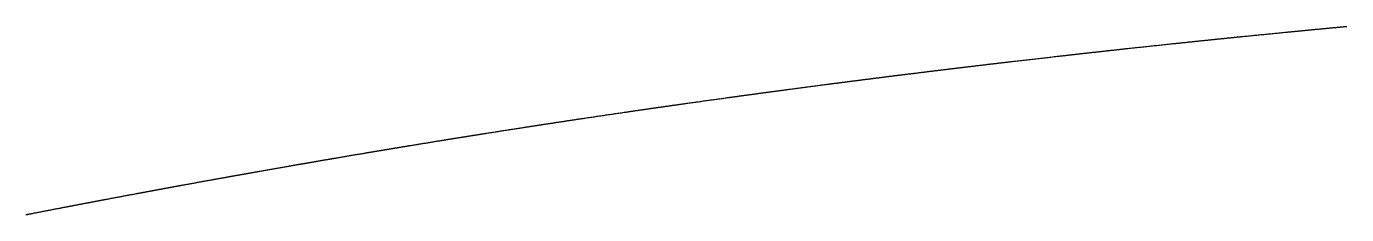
# Model space of a CAD drawing. Header units: millimetres. Extents: x 0 to 610, y 0 to 457.
# Drawn here: x 133.846 to 136.82, y 111.822 to 112.247 of the extents above; entities that cross this region are included whole.
import ezdxf

# ---------------------------------------------------------------- set-up
doc = ezdxf.new("R2010")
doc.units = ezdxf.units.MM
doc.layers.add('CUT_AIRCRAFT', color=7, linetype='Continuous')

msp = doc.modelspace()

# ---------------------------------------------------------------- linework, layer by layer
at = {"layer": 'CUT_AIRCRAFT'}
msp.add_lwpolyline([(133.84472, 111.82225), (133.84578, 111.82246), (133.84687, 111.82267), (133.84798, 111.82288), (133.84908, 111.8231), (133.85014, 111.8233), (133.85111, 111.82349), (133.85199, 111.82367), (133.85289, 111.82384), (133.85397, 111.82405), (133.85535, 111.82432), (133.85716, 111.82467), (133.85927, 111.82508), (133.86156, 111.82553), (133.86387, 111.82597), (133.86609, 111.8264), (133.86822, 111.82682), (133.87031, 111.82722), (133.87239, 111.82763), (133.8745, 111.82803), (133.87663, 111.82845), (133.87877, 111.82886), (133.88091, 111.82928), (133.88305, 111.82969), (133.88518, 111.8301), (133.88731, 111.83051), (133.88943, 111.83092), (133.89156, 111.83133), (133.89368, 111.83175), (133.89581, 111.83216), (133.89795, 111.83257), (133.90009, 111.83298), (133.90224, 111.8334), (133.90437, 111.83381), (133.90647, 111.83421), (133.90855, 111.83461), (133.91064, 111.83502), (133.91278, 111.83543), (133.91499, 111.83585), (133.9173, 111.8363), (133.91959, 111.83674), (133.92171, 111.83714), (133.92352, 111.83749), (133.92491, 111.83776), (133.92599, 111.83797), (133.9269, 111.83814), (133.92779, 111.83831), (133.92877, 111.8385), (133.92984, 111.83871), (133.93095, 111.83892), (133.93207, 111.83913), (133.93316, 111.83934), (133.93423, 111.83955), (133.93529, 111.83975), (133.93635, 111.83995), (133.93741, 111.84016), (133.93848, 111.84036), (133.93955, 111.84057), (133.94062, 111.84077), (133.94169, 111.84098), (133.94276, 111.84118), (133.94383, 111.84139), (133.9449, 111.84159), (133.94597, 111.8418), (133.94704, 111.842), (133.94811, 111.84221), (133.94918, 111.84241), (133.95025, 111.84262), (133.95131, 111.84282), (133.95238, 111.84302), (133.95345, 111.84323), (133.95452, 111.84343), (133.95559, 111.84364), (133.95666, 111.84384), (133.95773, 111.84405), (133.9588, 111.84425), (133.95987, 111.84445), (133.96094, 111.84466), (133.96201, 111.84486), (133.96308, 111.84507), (133.96415, 111.84527), (133.96522, 111.84547), (133.96629, 111.84568), (133.96736, 111.84588), (133.96842, 111.84609), (133.96949, 111.84629), (133.97056, 111.84649), (133.97163, 111.8467), (133.9727, 111.8469), (133.97377, 111.84711), (133.97484, 111.84731), (133.97591, 111.84751), (133.97698, 111.84772), (133.97805, 111.84792), (133.97912, 111.84812), (133.98019, 111.84833), (133.98126, 111.84853), (133.98233, 111.84873), (133.9834, 111.84894), (133.98447, 111.84914), (133.98554, 111.84934), (133.98661, 111.84955), (133.98768, 111.84975), (133.98875, 111.84995), (133.98982, 111.85016), (133.99088, 111.85036), (133.99195, 111.85056), (133.99302, 111.85077), (133.99409, 111.85097), (133.99516, 111.85117), (133.99623, 111.85137), (133.9973, 111.85158), (133.99837, 111.85178), (133.99944, 111.85198), (134.00051, 111.85219), (134.00158, 111.85239), (134.00265, 111.85259), (134.00372, 111.85279), (134.00479, 111.853), (134.00586, 111.8532), (134.00693, 111.8534), (134.008, 111.8536), (134.00907, 111.85381), (134.01014, 111.85401), (134.01122, 111.85421), (134.01228, 111.85442), (134.01335, 111.85462), (134.0144, 111.85482), (134.01546, 111.85502), (134.01653, 111.85522), (134.01763, 111.85543), (134.01875, 111.85564), (134.01986, 111.85585), (134.02092, 111.85605), (134.02191, 111.85623), (134.0228, 111.8564), (134.02371, 111.85657), (134.02479, 111.85678), (134.02619, 111.85704), (134.028, 111.85738), (134.03012, 111.85778), (134.03242, 111.85822), (134.03473, 111.85865), (134.03696, 111.85907), (134.0391, 111.85948), (134.04119, 111.85987), (134.04328, 111.86026), (134.0454, 111.86066), (134.04753, 111.86106), (134.04968, 111.86147), (134.05183, 111.86187), (134.05398, 111.86227), (134.05611, 111.86267), (134.05825, 111.86308), (134.06038, 111.86348), (134.06251, 111.86388), (134.06465, 111.86428), (134.06679, 111.86468), (134.06893, 111.86508), (134.07108, 111.86548), (134.07323, 111.86588), (134.07537, 111.86628), (134.07748, 111.86668), (134.07957, 111.86707), (134.08167, 111.86746), (134.08381, 111.86786), (134.08603, 111.86828), (134.08835, 111.86871), (134.09065, 111.86914), (134.09277, 111.86953), (134.09458, 111.86987), (134.09598, 111.87013), (134.09706, 111.87033), (134.09797, 111.8705), (134.09886, 111.87067), (134.09984, 111.87085), (134.1009, 111.87105), (134.10201, 111.87125), (134.10313, 111.87146), (134.10422, 111.87166), (134.10529, 111.87186), (134.10634, 111.87206), (134.1074, 111.87226), (134.10846, 111.87245), (134.10953, 111.87265), (134.1106, 111.87285), (134.11167, 111.87305), (134.11274, 111.87325), (134.1138, 111.87345), (134.11487, 111.87365), (134.11594, 111.87384), (134.11701, 111.87404), (134.11807, 111.87424), (134.11914, 111.87444), (134.12021, 111.87464), (134.12128, 111.87483), (134.12235, 111.87503), (134.12341, 111.87523), (134.12448, 111.87543), (134.12555, 111.87563), (134.12662, 111.87582), (134.12768, 111.87602), (134.12875, 111.87622), (134.12982, 111.87642), (134.13089, 111.87662), (134.13196, 111.87681), (134.13302, 111.87701), (134.13409, 111.87721), (134.13516, 111.87741), (134.13623, 111.8776), (134.1373, 111.8778), (134.13836, 111.878), (134.13943, 111.8782), (134.1405, 111.87839), (134.14157, 111.87859), (134.14263, 111.87879), (134.1437, 111.87899), (134.14477, 111.87918), (134.14584, 111.87938), (134.14691, 111.87958), (134.14797, 111.87977), (134.14904, 111.87997), (134.15011, 111.88017), (134.15118, 111.88037), (134.15225, 111.88056), (134.15331, 111.88076), (134.15438, 111.88096), (134.15545, 111.88115), (134.15652, 111.88135), (134.15759, 111.88155), (134.15865, 111.88174), (134.15972, 111.88194), (134.16079, 111.88214), (134.16186, 111.88233), (134.16293, 111.88253), (134.164, 111.88273), (134.16506, 111.88292), (134.16613, 111.88312), (134.1672, 111.88332), (134.16827, 111.88351), (134.16934, 111.88371), (134.1704, 111.88391), (134.17147, 111.8841), (134.17254, 111.8843), (134.17361, 111.8845), (134.17468, 111.88469), (134.17574, 111.88489), (134.17681, 111.88508), (134.17788, 111.88528), (134.17895, 111.88548), (134.18002, 111.88567), (134.18109, 111.88587), (134.18216, 111.88607), (134.18323, 111.88626), (134.18429, 111.88646), (134.18535, 111.88665), (134.1864, 111.88684), (134.18747, 111.88704), (134.18856, 111.88724), (134.18968, 111.88744), (134.19079, 111.88765), (134.19186, 111.88784), (134.19284, 111.88802), (134.19372, 111.88818), (134.19463, 111.88835), (134.19571, 111.88855), (134.19711, 111.8888), (134.19892, 111.88913), (134.20105, 111.88952), (134.20335, 111.88994), (134.20568, 111.89037), (134.2079, 111.89078), (134.21005, 111.89117), (134.21215, 111.89155), (134.21424, 111.89193), (134.21636, 111.89232), (134.2185, 111.89271), (134.22065, 111.8931), (134.22281, 111.89349), (134.22496, 111.89388), (134.2271, 111.89427), (134.22924, 111.89466), (134.23138, 111.89505), (134.23351, 111.89544), (134.23565, 111.89583), (134.23779, 111.89622), (134.23994, 111.89661), (134.2421, 111.897), (134.24425, 111.89739), (134.24639, 111.89778), (134.24851, 111.89816), (134.2506, 111.89854), (134.2527, 111.89892), (134.25485, 111.89931), (134.25708, 111.89971), (134.2594, 111.90013), (134.2617, 111.90055), (134.26383, 111.90093), (134.26565, 111.90126), (134.26705, 111.90151), (134.26813, 111.90171), (134.26905, 111.90187), (134.26994, 111.90204), (134.27093, 111.90221), (134.272, 111.90241), (134.27312, 111.90261), (134.27424, 111.90281), (134.27533, 111.90301), (134.27641, 111.9032), (134.27747, 111.90339), (134.27853, 111.90358), (134.2796, 111.90378), (134.28067, 111.90397), (134.28175, 111.90416), (134.28283, 111.90436), (134.2839, 111.90455), (134.28498, 111.90474), (134.28605, 111.90494), (134.28712, 111.90513), (134.28819, 111.90532), (134.28927, 111.90552), (134.29034, 111.90571), (134.29142, 111.9059), (134.29249, 111.90609), (134.29356, 111.90629), (134.29464, 111.90648), (134.29571, 111.90667), (134.29678, 111.90687), (134.29786, 111.90706), (134.29893, 111.90725), (134.30001, 111.90744), (134.30108, 111.90764), (134.30215, 111.90783), (134.30323, 111.90802), (134.3043, 111.90821), (134.30537, 111.90841), (134.30645, 111.9086), (134.30752, 111.90879), (134.3086, 111.90898), (134.30967, 111.90918), (134.31074, 111.90937), (134.31182, 111.90956), (134.31289, 111.90975), (134.31397, 111.90994), (134.31504, 111.91014), (134.31611, 111.91033), (134.31719, 111.91052), (134.31826, 111.91071), (134.31933, 111.9109), (134.32041, 111.9111), (134.32148, 111.91129), (134.32256, 111.91148), (134.32363, 111.91167), (134.3247, 111.91186), (134.32578, 111.91205), (134.32685, 111.91225), (134.32793, 111.91244), (134.329, 111.91263), (134.33007, 111.91282), (134.33115, 111.91301), (134.33222, 111.9132), (134.3333, 111.9134), (134.33437, 111.91359), (134.33544, 111.91378), (134.33652, 111.91397), (134.33759, 111.91416), (134.33867, 111.91435), (134.33974, 111.91454), (134.34081, 111.91473), (134.34189, 111.91493), (134.34296, 111.91512), (134.34404, 111.91531), (134.34511, 111.9155), (134.34618, 111.91569), (134.34726, 111.91588), (134.34833, 111.91607), (134.3494, 111.91626), (134.35048, 111.91645), (134.35155, 111.91664), (134.35263, 111.91684), (134.35371, 111.91703), (134.35478, 111.91722), (134.35585, 111.91741), (134.35691, 111.91759), (134.35798, 111.91778), (134.35905, 111.91797), (134.36015, 111.91817), (134.36127, 111.91837), (134.36239, 111.91857), (134.36346, 111.91875), (134.36444, 111.91893), (134.36534, 111.91909), (134.36625, 111.91925), (134.36734, 111.91944), (134.36874, 111.91969), (134.37056, 111.92001), (134.37269, 111.92039), (134.37499, 111.9208), (134.37731, 111.92121), (134.37954, 111.9216), (134.38169, 111.92198), (134.38379, 111.92235), (134.38588, 111.92272), (134.388, 111.92309), (134.39015, 111.92347), (134.3923, 111.92385), (134.39446, 111.92423), (134.39661, 111.92461), (134.39875, 111.92499), (134.40089, 111.92536), (134.40303, 111.92574), (134.40517, 111.92611), (134.40731, 111.92649), (134.40945, 111.92687), (134.4116, 111.92724), (134.41376, 111.92762), (134.41591, 111.928), (134.41806, 111.92838), (134.42018, 111.92875), (134.42227, 111.92911), (134.42437, 111.92948), (134.42652, 111.92986), (134.42875, 111.93025), (134.43107, 111.93065), (134.43338, 111.93106), (134.43551, 111.93143), (134.43732, 111.93175), (134.43872, 111.93199), (134.4398, 111.93218), (134.44071, 111.93234), (134.4416, 111.93249), (134.44258, 111.93266), (134.44365, 111.93285), (134.44476, 111.93304), (134.44588, 111.93324), (134.44697, 111.93343), (134.44804, 111.93361), (134.4491, 111.9338), (134.45015, 111.93398), (134.45121, 111.93417), (134.45228, 111.93435), (134.45336, 111.93454), (134.45443, 111.93473), (134.4555, 111.93491), (134.45657, 111.9351), (134.45764, 111.93528), (134.4587, 111.93547), (134.45977, 111.93565), (134.46084, 111.93584), (134.46191, 111.93603), (134.46298, 111.93621), (134.46405, 111.9364), (134.46512, 111.93658), (134.46619, 111.93677), (134.46726, 111.93695), (134.46833, 111.93714), (134.4694, 111.93733), (134.47047, 111.93751), (134.47153, 111.9377), (134.4726, 111.93788), (134.47367, 111.93807), (134.47474, 111.93825), (134.47581, 111.93844), (134.47688, 111.93862), (134.47795, 111.93881), (134.47902, 111.93899), (134.48009, 111.93918), (134.48116, 111.93936), (134.48223, 111.93955), (134.4833, 111.93973), (134.48437, 111.93992), (134.48543, 111.9401), (134.4865, 111.94029), (134.48757, 111.94047), (134.48864, 111.94066), (134.48971, 111.94084), (134.49078, 111.94103), (134.49185, 111.94121), (134.49292, 111.94139), (134.49399, 111.94158), (134.49506, 111.94176), (134.49613, 111.94195), (134.4972, 111.94213), (134.49827, 111.94232), (134.49934, 111.9425), (134.5004, 111.94269), (134.50147, 111.94287), (134.50254, 111.94305), (134.50361, 111.94324), (134.50468, 111.94342), (134.50575, 111.94361), (134.50682, 111.94379), (134.50789, 111.94397), (134.50896, 111.94416), (134.51003, 111.94434), (134.5111, 111.94453), (134.51217, 111.94471), (134.51324, 111.94489), (134.51431, 111.94508), (134.51538, 111.94526), (134.51645, 111.94545), (134.51752, 111.94563), (134.51858, 111.94581), (134.51965, 111.946), (134.52072, 111.94618), (134.52179, 111.94636), (134.52286, 111.94655), (134.52394, 111.94673), (134.52501, 111.94691), (134.52608, 111.9471), (134.52714, 111.94728), (134.5282, 111.94746), (134.52926, 111.94764), (134.53033, 111.94783), (134.53142, 111.94801), (134.53254, 111.9482), (134.53365, 111.94839), (134.53472, 111.94858), (134.5357, 111.94874), (134.53659, 111.9489), (134.5375, 111.94905), (134.53858, 111.94924), (134.53998, 111.94948), (134.54179, 111.94978), (134.54391, 111.95015), (134.54621, 111.95054), (134.54852, 111.95093), (134.55075, 111.95131), (134.55289, 111.95168), (134.55498, 111.95204), (134.55707, 111.95239), (134.55918, 111.95275), (134.56132, 111.95311), (134.56347, 111.95348), (134.56562, 111.95385), (134.56776, 111.95421), (134.5699, 111.95457), (134.57203, 111.95494), (134.57416, 111.9553), (134.5763, 111.95566), (134.57843, 111.95602), (134.58057, 111.95638), (134.58271, 111.95675), (134.58486, 111.95711), (134.58701, 111.95747), (134.58915, 111.95783), (134.59126, 111.95819), (134.59335, 111.95854), (134.59544, 111.9589), (134.59758, 111.95926), (134.59981, 111.95964), (134.60213, 111.96003), (134.60442, 111.96041), (134.60655, 111.96077), (134.60836, 111.96108), (134.60975, 111.96131), (134.61083, 111.96149), (134.61174, 111.96165), (134.61263, 111.96179), (134.61361, 111.96196), (134.61467, 111.96214), (134.61578, 111.96233), (134.6169, 111.96251), (134.61799, 111.9627), (134.61906, 111.96288), (134.62011, 111.96305), (134.62117, 111.96323), (134.62223, 111.96341), (134.6233, 111.96359), (134.62437, 111.96377), (134.62544, 111.96395), (134.62651, 111.96413), (134.62757, 111.96431), (134.62864, 111.96448), (134.62971, 111.96466), (134.63078, 111.96484), (134.63184, 111.96502), (134.63291, 111.9652), (134.63398, 111.96538), (134.63505, 111.96556), (134.63611, 111.96574), (134.63718, 111.96591), (134.63825, 111.96609), (134.63932, 111.96627), (134.64038, 111.96645), (134.64145, 111.96663), (134.64252, 111.96681), (134.64359, 111.96699), (134.64465, 111.96716), (134.64572, 111.96734), (134.64679, 111.96752), (134.64786, 111.9677), (134.64892, 111.96788), (134.64999, 111.96806), (134.65106, 111.96823), (134.65213, 111.96841), (134.65319, 111.96859), (134.65426, 111.96877), (134.65533, 111.96895), (134.6564, 111.96912), (134.65747, 111.9693), (134.65853, 111.96948), (134.6596, 111.96966), (134.66067, 111.96983), (134.66174, 111.97001), (134.6628, 111.97019), (134.66387, 111.97037), (134.66494, 111.97055), (134.66601, 111.97072), (134.66707, 111.9709), (134.66814, 111.97108), (134.66921, 111.97125), (134.67028, 111.97143), (134.67135, 111.97161), (134.67241, 111.97179), (134.67348, 111.97196), (134.67455, 111.97214), (134.67562, 111.97232), (134.67668, 111.9725), (134.67775, 111.97267), (134.67882, 111.97285), (134.67989, 111.97303), (134.68096, 111.9732), (134.68202, 111.97338), (134.68309, 111.97356), (134.68416, 111.97373), (134.68523, 111.97391), (134.68629, 111.97409), (134.68736, 111.97426), (134.68843, 111.97444), (134.6895, 111.97462), (134.69057, 111.97479), (134.69163, 111.97497), (134.6927, 111.97515), (134.69377, 111.97532), (134.69484, 111.9755), (134.69591, 111.97568), (134.69698, 111.97585), (134.69804, 111.97603), (134.6991, 111.9762), (134.70015, 111.97638), (134.70122, 111.97655), (134.70231, 111.97673), (134.70343, 111.97692), (134.70454, 111.9771), (134.7056, 111.97728), (134.70658, 111.97744), (134.70747, 111.97758), (134.70838, 111.97773), (134.70946, 111.97791), (134.71086, 111.97814), (134.71266, 111.97844), (134.71478, 111.97879), (134.71707, 111.97916), (134.71938, 111.97954), (134.7216, 111.97991), (134.72374, 111.98026), (134.72583, 111.9806), (134.72791, 111.98094), (134.73002, 111.98129), (134.73215, 111.98164), (134.73429, 111.98199), (134.73644, 111.98234), (134.73858, 111.98269), (134.74071, 111.98304), (134.74284, 111.98339), (134.74497, 111.98374), (134.7471, 111.98408), (134.74923, 111.98443), (134.75136, 111.98478), (134.7535, 111.98513), (134.75564, 111.98548), (134.75779, 111.98583), (134.75992, 111.98617), (134.76203, 111.98652), (134.76411, 111.98685), (134.7662, 111.98719), (134.76834, 111.98754), (134.77056, 111.9879), (134.77287, 111.98828), (134.77516, 111.98865), (134.77728, 111.98899), (134.77909, 111.98929), (134.78048, 111.98951), (134.78155, 111.98968), (134.78246, 111.98983), (134.78334, 111.98997), (134.78432, 111.99013), (134.78538, 111.9903), (134.78649, 111.99048), (134.7876, 111.99066), (134.78869, 111.99084), (134.78976, 111.99101), (134.79081, 111.99118), (134.79186, 111.99135), (134.79292, 111.99152), (134.79398, 111.99169), (134.79505, 111.99187), (134.79612, 111.99204), (134.79718, 111.99221), (134.79825, 111.99238), (134.79931, 111.99255), (134.80037, 111.99273), (134.80144, 111.9929), (134.8025, 111.99307), (134.80357, 111.99324), (134.80463, 111.99341), (134.8057, 111.99358), (134.80676, 111.99375), (134.80783, 111.99393), (134.80889, 111.9941), (134.80995, 111.99427), (134.81102, 111.99444), (134.81208, 111.99461), (134.81315, 111.99478), (134.81421, 111.99495), (134.81528, 111.99512), (134.81634, 111.99529), (134.81741, 111.99547), (134.81847, 111.99564), (134.81953, 111.99581), (134.8206, 111.99598), (134.82166, 111.99615), (134.82273, 111.99632), (134.82379, 111.99649), (134.82486, 111.99666), (134.82592, 111.99683), (134.82699, 111.997), (134.82805, 111.99717), (134.82911, 111.99734), (134.83018, 111.99751), (134.83124, 111.99768), (134.83231, 111.99785), (134.83337, 111.99802), (134.83444, 111.99819), (134.8355, 111.99836), (134.83657, 111.99853), (134.83763, 111.9987), (134.8387, 111.99888), (134.83976, 111.99905), (134.84083, 111.99922), (134.84189, 111.99939), (134.84295, 111.99955), (134.84402, 111.99972), (134.84508, 111.99989), (134.84615, 112.00006), (134.84721, 112.00023), (134.84828, 112.0004), (134.84934, 112.00057), (134.85041, 112.00074), (134.85147, 112.00091), (134.85254, 112.00108), (134.8536, 112.00125), (134.85467, 112.00142), (134.85573, 112.00159), (134.8568, 112.00176), (134.85786, 112.00193), (134.85892, 112.0021), (134.85999, 112.00227), (134.86105, 112.00244), (134.86212, 112.00261), (134.86318, 112.00277), (134.86425, 112.00294), (134.86532, 112.00311), (134.86639, 112.00328), (134.86745, 112.00345), (134.86851, 112.00362), (134.86955, 112.00379), (134.8706, 112.00395), (134.87167, 112.00412), (134.87277, 112.00429), (134.8739, 112.00447), (134.87502, 112.00465), (134.87608, 112.00482), (134.87702, 112.00497), (134.87784, 112.0051), (134.87869, 112.00523), (134.87977, 112.0054), (134.88128, 112.00564), (134.88336, 112.00597), (134.88587, 112.00637), (134.88861, 112.0068), (134.89138, 112.00724), (134.89402, 112.00765), (134.89655, 112.00805), (134.89901, 112.00844), (134.90147, 112.00883), (134.90396, 112.00922), (134.90648, 112.00961), (134.90902, 112.01001), (134.91156, 112.01041), (134.91409, 112.01081), (134.91662, 112.0112), (134.91914, 112.0116), (134.92165, 112.01199), (134.92417, 112.01239), (134.92669, 112.01278), (134.92922, 112.01318), (134.93175, 112.01357), (134.93429, 112.01397), (134.93682, 112.01436), (134.93934, 112.01476), (134.94184, 112.01514), (134.94432, 112.01553), (134.9468, 112.01592), (134.94933, 112.01631), (134.95194, 112.01671), (134.95464, 112.01713), (134.95732, 112.01755), (134.95984, 112.01794), (134.96203, 112.01828), (134.96382, 112.01856), (134.96529, 112.01879), (134.96659, 112.01899), (134.96787, 112.01918), (134.96924, 112.0194), (134.9707, 112.01962), (134.9722, 112.01985), (134.9737, 112.02009), (134.97519, 112.02032), (134.97665, 112.02054), (134.97809, 112.02076), (134.97954, 112.02099), (134.98099, 112.02121), (134.98245, 112.02144), (134.98391, 112.02166), (134.98537, 112.02189), (134.98683, 112.02211), (134.98829, 112.02234), (134.98975, 112.02256), (134.99121, 112.02279), (134.99267, 112.02301), (134.99413, 112.02323), (134.99559, 112.02346), (134.99705, 112.02368), (134.9985, 112.02391), (134.99996, 112.02413), (135.00142, 112.02435), (135.00288, 112.02458), (135.00434, 112.0248), (135.0058, 112.02503), (135.00726, 112.02525), (135.00872, 112.02547), (135.01018, 112.0257), (135.01163, 112.02592), (135.01309, 112.02614), (135.01455, 112.02637), (135.01601, 112.02659), (135.01747, 112.02681), (135.01893, 112.02703), (135.02039, 112.02726), (135.02185, 112.02748), (135.02331, 112.0277), (135.02477, 112.02793), (135.02623, 112.02815), (135.02768, 112.02837), (135.02914, 112.02859), (135.0306, 112.02881), (135.03206, 112.02904), (135.03352, 112.02926), (135.03498, 112.02948), (135.03644, 112.0297), (135.0379, 112.02992), (135.03936, 112.03015), (135.04082, 112.03037), (135.04228, 112.03059), (135.04374, 112.03081), (135.04519, 112.03103), (135.04665, 112.03125), (135.04811, 112.03148), (135.04957, 112.0317), (135.05103, 112.03192), (135.05249, 112.03214), (135.05395, 112.03236), (135.05541, 112.03258), (135.05687, 112.0328), (135.05833, 112.03302), (135.05979, 112.03324), (135.06125, 112.03346), (135.06271, 112.03368), (135.06416, 112.03391), (135.06562, 112.03413), (135.06708, 112.03435), (135.06854, 112.03457), (135.07, 112.03479), (135.07146, 112.03501), (135.07292, 112.03523), (135.07438, 112.03545), (135.07584, 112.03567), (135.0773, 112.03589), (135.07876, 112.03611), (135.08022, 112.03633), (135.08169, 112.03655), (135.08315, 112.03677), (135.0846, 112.03698), (135.08604, 112.0372), (135.08748, 112.03742), (135.08894, 112.03764), (135.09043, 112.03786), (135.09196, 112.03809), (135.09348, 112.03832), (135.09493, 112.03853), (135.09627, 112.03874), (135.09749, 112.03892), (135.09873, 112.0391), (135.10021, 112.03932), (135.10211, 112.03961), (135.10457, 112.03998), (135.10745, 112.04041), (135.11057, 112.04087), (135.11371, 112.04134), (135.11673, 112.04179), (135.11964, 112.04223), (135.12248, 112.04265), (135.12531, 112.04307), (135.12818, 112.0435), (135.13108, 112.04393), (135.134, 112.04436), (135.13692, 112.04479), (135.13983, 112.04523), (135.14273, 112.04566), (135.14563, 112.04608), (135.14852, 112.04651), (135.15141, 112.04694), (135.15431, 112.04737), (135.15721, 112.0478), (135.16012, 112.04823), (135.16304, 112.04866), (135.16596, 112.04909), (135.16886, 112.04951), (135.17173, 112.04993), (135.17456, 112.05035), (135.17741, 112.05077), (135.18031, 112.0512), (135.18333, 112.05164), (135.18648, 112.0521), (135.1896, 112.05256), (135.19249, 112.05298), (135.19494, 112.05334), (135.19683, 112.05361), (135.19829, 112.05383), (135.19951, 112.05401), (135.2007, 112.05418), (135.20203, 112.05437), (135.20346, 112.05458), (135.20496, 112.0548), (135.20647, 112.05502), (135.20794, 112.05524), (135.20939, 112.05545), (135.21081, 112.05565), (135.21224, 112.05586), (135.21367, 112.05607), (135.21511, 112.05628), (135.21656, 112.05649), (135.218, 112.0567), (135.21945, 112.05691), (135.22089, 112.05712), (135.22233, 112.05733), (135.22377, 112.05754), (135.22521, 112.05775), (135.22665, 112.05795), (135.22809, 112.05816), (135.22953, 112.05837), (135.23098, 112.05858), (135.23242, 112.05879), (135.23386, 112.059), (135.2353, 112.05921), (135.23674, 112.05942), (135.23818, 112.05962), (135.23963, 112.05983), (135.24107, 112.06004), (135.24251, 112.06025), (135.24395, 112.06046), (135.24539, 112.06067), (135.24683, 112.06087), (135.24828, 112.06108), (135.24972, 112.06129), (135.25116, 112.0615), (135.2526, 112.0617), (135.25404, 112.06191), (135.25548, 112.06212), (135.25692, 112.06233), (135.25837, 112.06254), (135.25981, 112.06274), (135.26125, 112.06295), (135.26269, 112.06316), (135.26413, 112.06336), (135.26557, 112.06357), (135.26702, 112.06378), (135.26846, 112.06398), (135.2699, 112.06419), (135.27134, 112.0644), (135.27278, 112.06461), (135.27423, 112.06481), (135.27567, 112.06502), (135.27711, 112.06522), (135.27855, 112.06543), (135.27999, 112.06564), (135.28143, 112.06584), (135.28288, 112.06605), (135.28432, 112.06626), (135.28576, 112.06646), (135.2872, 112.06667), (135.28864, 112.06687), (135.29009, 112.06708), (135.29153, 112.06729), (135.29297, 112.06749), (135.29441, 112.0677), (135.29585, 112.0679), (135.29729, 112.06811), (135.29874, 112.06831), (135.30018, 112.06852), (135.30162, 112.06872), (135.30306, 112.06893), (135.3045, 112.06913), (135.30594, 112.06934), (135.30738, 112.06954), (135.30883, 112.06975), (135.31027, 112.06995), (135.31172, 112.07016), (135.31316, 112.07036), (135.3146, 112.07057), (135.31604, 112.07077), (135.31746, 112.07097), (135.31889, 112.07118), (135.32033, 112.07138), (135.32181, 112.07159), (135.32331, 112.0718), (135.32481, 112.07201), (135.32625, 112.07222), (135.32757, 112.07241), (135.32877, 112.07257), (135.33001, 112.07275), (135.33146, 112.07295), (135.33334, 112.07322), (135.33577, 112.07356), (135.33862, 112.07396), (135.3417, 112.0744), (135.34481, 112.07484), (135.34779, 112.07526), (135.35066, 112.07566), (135.35347, 112.07605), (135.35627, 112.07645), (135.3591, 112.07684), (135.36197, 112.07725), (135.36485, 112.07765), (135.36773, 112.07805), (135.37061, 112.07846), (135.37348, 112.07886), (135.37634, 112.07926), (135.3792, 112.07966), (135.38206, 112.08006), (135.38492, 112.08045), (135.38779, 112.08085), (135.39066, 112.08125), (135.39355, 112.08166), (135.39643, 112.08206), (135.3993, 112.08245), (135.40213, 112.08285), (135.40493, 112.08324), (135.40774, 112.08362), (135.41061, 112.08402), (135.4136, 112.08444), (135.41671, 112.08487), (135.41979, 112.08529), (135.42264, 112.08568), (135.42506, 112.08602), (135.42693, 112.08628), (135.42837, 112.08648), (135.42958, 112.08664), (135.43076, 112.0868), (135.43207, 112.08698), (135.43349, 112.08718), (135.43497, 112.08738), (135.43646, 112.08759), (135.43791, 112.08779), (135.43934, 112.08799), (135.44075, 112.08818), (135.44216, 112.08837), (135.44357, 112.08857), (135.445, 112.08876), (135.44642, 112.08896), (135.44785, 112.08915), (135.44928, 112.08935), (135.4507, 112.08954), (135.45213, 112.08974), (135.45355, 112.08993), (135.45498, 112.09013), (135.4564, 112.09032), (135.45782, 112.09052), (135.45925, 112.09071), (135.46067, 112.09091), (135.4621, 112.0911), (135.46352, 112.0913), (135.46495, 112.09149), (135.46637, 112.09169), (135.4678, 112.09188), (135.46922, 112.09208), (135.47065, 112.09227), (135.47207, 112.09246), (135.47349, 112.09266), (135.47492, 112.09285), (135.47634, 112.09305), (135.47777, 112.09324), (135.47919, 112.09343), (135.48062, 112.09363), (135.48204, 112.09382), (135.48347, 112.09402), (135.48489, 112.09421), (135.48631, 112.0944), (135.48774, 112.0946), (135.48916, 112.09479), (135.49059, 112.09498), (135.49201, 112.09518), (135.49344, 112.09537), (135.49486, 112.09556), (135.49629, 112.09576), (135.49771, 112.09595), (135.49914, 112.09614), (135.50056, 112.09633), (135.50198, 112.09653), (135.50341, 112.09672), (135.50483, 112.09691), (135.50626, 112.0971), (135.50768, 112.0973), (135.50911, 112.09749), (135.51053, 112.09768), (135.51196, 112.09787), (135.51338, 112.09807), (135.51481, 112.09826), (135.51623, 112.09845), (135.51766, 112.09864), (135.51908, 112.09883), (135.5205, 112.09903), (135.52193, 112.09922), (135.52335, 112.09941), (135.52478, 112.0996), (135.5262, 112.09979), (135.52763, 112.09998), (135.52905, 112.10018), (135.53048, 112.10037), (135.5319, 112.10056), (135.53333, 112.10075), (135.53475, 112.10094), (135.53617, 112.10113), (135.5376, 112.10132), (135.53902, 112.10151), (135.54045, 112.1017), (135.54188, 112.1019), (135.54331, 112.10209), (135.54472, 112.10228), (135.54613, 112.10246), (135.54754, 112.10265), (135.54897, 112.10284), (135.55042, 112.10304), (135.55191, 112.10324), (135.55339, 112.10343), (135.55481, 112.10362), (135.55612, 112.1038), (135.55731, 112.10396), (135.55853, 112.10412), (135.55996, 112.10431), (135.56182, 112.10456), (135.56422, 112.10488), (135.56703, 112.10525), (135.57006, 112.10566), (135.57313, 112.10606), (135.57607, 112.10645), (135.5789, 112.10683), (135.58168, 112.1072), (135.58444, 112.10756), (135.58724, 112.10793), (135.59006, 112.10831), (135.59291, 112.10868), (135.59575, 112.10906), (135.59859, 112.10943), (135.60142, 112.10981), (135.60424, 112.11018), (135.60706, 112.11055), (135.60988, 112.11092), (135.61271, 112.11129), (135.61554, 112.11166), (135.61837, 112.11204), (135.62122, 112.11241), (135.62406, 112.11278), (135.62689, 112.11315), (135.62969, 112.11352), (135.63245, 112.11388), (135.63522, 112.11424), (135.63805, 112.11461), (135.641, 112.115), (135.64407, 112.1154), (135.64711, 112.1158), (135.64992, 112.11616), (135.65231, 112.11647), (135.65415, 112.11671), (135.65557, 112.1169), (135.65676, 112.11705), (135.65792, 112.1172), (135.65921, 112.11737), (135.66061, 112.11755), (135.66207, 112.11774), (135.66353, 112.11793), (135.66497, 112.11812), (135.66637, 112.1183), (135.66776, 112.11848), (135.66915, 112.11866), (135.67054, 112.11884), (135.67194, 112.11902), (135.67335, 112.11921), (135.67476, 112.11939), (135.67617, 112.11957), (135.67757, 112.11975), (135.67897, 112.11993), (135.68037, 112.12011), (135.68178, 112.12029), (135.68318, 112.12048), (135.68458, 112.12066), (135.68599, 112.12084), (135.68739, 112.12102), (135.68879, 112.1212), (135.6902, 112.12138), (135.6916, 112.12156), (135.693, 112.12174), (135.6944, 112.12192), (135.69581, 112.1221), (135.69721, 112.12228), (135.69861, 112.12246), (135.70002, 112.12264), (135.70142, 112.12283), (135.70282, 112.12301), (135.70423, 112.12319), (135.70563, 112.12337), (135.70703, 112.12355), (135.70844, 112.12373), (135.70984, 112.12391), (135.71124, 112.12409), (135.71265, 112.12427), (135.71405, 112.12445), (135.71545, 112.12463), (135.71686, 112.1248), (135.71826, 112.12498), (135.71966, 112.12516), (135.72107, 112.12534), (135.72247, 112.12552), (135.72387, 112.1257), (135.72528, 112.12588), (135.72668, 112.12606), (135.72808, 112.12624), (135.72948, 112.12642), (135.73089, 112.1266), (135.73229, 112.12678), (135.73369, 112.12696), (135.7351, 112.12713), (135.7365, 112.12731), (135.7379, 112.12749), (135.73931, 112.12767), (135.74071, 112.12785), (135.74211, 112.12803), (135.74352, 112.12821), (135.74492, 112.12838), (135.74632, 112.12856), (135.74773, 112.12874), (135.74913, 112.12892), (135.75053, 112.1291), (135.75194, 112.12927), (135.75334, 112.12945), (135.75474, 112.12963), (135.75615, 112.12981), (135.75755, 112.12999), (135.75895, 112.13016), (135.76036, 112.13034), (135.76176, 112.13052), (135.76316, 112.1307), (135.76457, 112.13087), (135.76597, 112.13105), (135.76737, 112.13123), (135.76878, 112.13141), (135.77018, 112.13158), (135.77158, 112.13176), (135.77298, 112.13194), (135.77439, 112.13211), (135.77579, 112.13229), (135.7772, 112.13247), (135.77861, 112.13265), (135.78001, 112.13282), (135.7814, 112.133), (135.78279, 112.13317), (135.78418, 112.13335), (135.78558, 112.13352), (135.78702, 112.1337), (135.78849, 112.13389), (135.79, 112.13408), (135.79152, 112.13427), (135.79304, 112.13446), (135.79455, 112.13465), (135.79606, 112.13484), (135.79756, 112.13503), (135.79906, 112.13521), (135.80056, 112.1354), (135.80207, 112.13559), (135.80357, 112.13578), (135.80508, 112.13597), (135.80659, 112.13616), (135.80809, 112.13635), (135.8096, 112.13653), (135.8111, 112.13672), (135.8126, 112.13691), (135.8141, 112.1371), (135.81561, 112.13728), (135.81712, 112.13747), (135.81865, 112.13766), (135.82017, 112.13785), (135.82167, 112.13804), (135.82314, 112.13822), (135.82459, 112.1384), (135.82604, 112.13858), (135.82755, 112.13877), (135.82917, 112.13897), (135.83091, 112.13919), (135.83262, 112.1394), (135.83411, 112.13959), (135.83519, 112.13972), (135.83572, 112.13979), (135.83584, 112.1398), (135.836, 112.13982), (135.83614, 112.13984), (135.83624, 112.13985), (135.83633, 112.13986), (135.83641, 112.13987), (135.83651, 112.13988), (135.83661, 112.1399), (135.83671, 112.13991), (135.83682, 112.13992), (135.83692, 112.13993), (135.83703, 112.13995), (135.83713, 112.13996), (135.83723, 112.13997), (135.83733, 112.13999), (135.83743, 112.14), (135.83753, 112.14001), (135.83764, 112.14002), (135.83774, 112.14004), (135.83784, 112.14005), (135.83794, 112.14006), (135.83804, 112.14007), (135.83815, 112.14009), (135.83825, 112.1401), (135.83835, 112.14011), (135.83845, 112.14012), (135.83855, 112.14014), (135.83866, 112.14015), (135.83876, 112.14016), (135.83886, 112.14018), (135.83896, 112.14019), (135.83906, 112.1402), (135.83917, 112.14021), (135.83927, 112.14023), (135.83937, 112.14024), (135.83947, 112.14025), (135.83957, 112.14026), (135.83968, 112.14028), (135.83978, 112.14029), (135.83988, 112.1403), (135.83998, 112.14031), (135.84008, 112.14033), (135.84019, 112.14034), (135.84029, 112.14035), (135.84039, 112.14036), (135.84049, 112.14038), (135.84059, 112.14039), (135.8407, 112.1404), (135.8408, 112.14042), (135.8409, 112.14043), (135.841, 112.14044), (135.8411, 112.14045), (135.84121, 112.14047), (135.84131, 112.14048), (135.84141, 112.14049), (135.84151, 112.1405), (135.84162, 112.14052), (135.84172, 112.14053), (135.84182, 112.14054), (135.84192, 112.14055), (135.84202, 112.14057), (135.84213, 112.14058), (135.84223, 112.14059), (135.84233, 112.1406), (135.84243, 112.14062), (135.84253, 112.14063), (135.84264, 112.14064), (135.84274, 112.14066), (135.84284, 112.14067), (135.84294, 112.14068), (135.84304, 112.14069), (135.84314, 112.14071), (135.84324, 112.14072), (135.84335, 112.14073), (135.84346, 112.14074), (135.84356, 112.14076), (135.84367, 112.14077), (135.84376, 112.14078), (135.84384, 112.14079), (135.84392, 112.1408), (135.84403, 112.14082), (135.84417, 112.14083), (135.84434, 112.14085), (135.84441, 112.14086), (135.84457, 112.14088), (135.8446, 112.14089), (135.84498, 112.14093), (135.84625, 112.14109), (135.84803, 112.14131), (135.85006, 112.14156), (135.85214, 112.14182), (135.85407, 112.14206), (135.85586, 112.14228), (135.85758, 112.14249), (135.8593, 112.1427), (135.86105, 112.14292), (135.86284, 112.14314), (135.86464, 112.14336), (135.86645, 112.14358), (135.86825, 112.1438), (135.87004, 112.14403), (135.87183, 112.14424), (135.87361, 112.14446), (135.8754, 112.14468), (135.87718, 112.1449), (135.87897, 112.14512), (135.88077, 112.14534), (135.88256, 112.14556), (135.88435, 112.14578), (135.88614, 112.146), (135.88792, 112.14622), (135.88971, 112.14644), (135.89149, 112.14666), (135.89328, 112.14687), (135.89508, 112.14709), (135.89689, 112.14731), (135.89869, 112.14753), (135.90048, 112.14775), (135.90224, 112.14797), (135.90396, 112.14818), (135.90564, 112.14838), (135.90732, 112.14859), (135.90899, 112.14879), (135.91067, 112.14899), (135.91235, 112.1492), (135.91404, 112.1494), (135.91573, 112.14961), (135.91742, 112.14982), (135.91911, 112.15002), (135.9208, 112.15022), (135.92248, 112.15043), (135.92417, 112.15063), (135.92586, 112.15084), (135.92754, 112.15104), (135.92923, 112.15125), (135.93092, 112.15145), (135.93261, 112.15165), (135.93429, 112.15186), (135.93598, 112.15206), (135.93767, 112.15227), (135.93936, 112.15247), (135.94104, 112.15267), (135.94273, 112.15288), (135.94442, 112.15308), (135.9461, 112.15328), (135.94779, 112.15349), (135.94948, 112.15369), (135.95117, 112.15389), (135.95285, 112.1541), (135.95454, 112.1543), (135.95623, 112.1545), (135.95791, 112.15471), (135.9596, 112.15491), (135.96129, 112.15511), (135.96298, 112.15531), (135.96466, 112.15552), (135.96635, 112.15572), (135.96804, 112.15592), (135.96972, 112.15612), (135.97141, 112.15632), (135.9731, 112.15653), (135.97479, 112.15673), (135.97647, 112.15693), (135.97816, 112.15713), (135.97985, 112.15733), (135.98153, 112.15753), (135.98322, 112.15774), (135.98491, 112.15794), (135.9866, 112.15814), (135.98828, 112.15834), (135.98997, 112.15854), (135.99166, 112.15874), (135.99334, 112.15894), (135.99503, 112.15914), (135.99672, 112.15934), (135.99841, 112.15954), (136.00009, 112.15974), (136.00178, 112.15994), (136.00347, 112.16014), (136.00515, 112.16034), (136.00684, 112.16054), (136.00853, 112.16074), (136.01022, 112.16094), (136.0119, 112.16114), (136.01359, 112.16134), (136.01528, 112.16154), (136.01696, 112.16174), (136.01865, 112.16194), (136.02034, 112.16214), (136.02202, 112.16234), (136.02371, 112.16254), (136.0254, 112.16274), (136.02709, 112.16294), (136.02877, 112.16314), (136.03046, 112.16334), (136.03215, 112.16353), (136.03383, 112.16373), (136.03552, 112.16393), (136.03721, 112.16413), (136.0389, 112.16433), (136.04059, 112.16453), (136.04228, 112.16473), (136.04396, 112.16492), (136.04562, 112.16512), (136.04729, 112.16531), (136.04898, 112.16551), (136.0507, 112.16571), (136.05247, 112.16592), (136.05422, 112.16613), (136.0559, 112.16632), (136.05745, 112.1665), (136.05886, 112.16667), (136.06031, 112.16684), (136.06201, 112.16704), (136.0642, 112.16729), (136.06703, 112.16762), (136.07034, 112.16801), (136.07391, 112.16842), (136.07751, 112.16884), (136.08097, 112.16925), (136.0843, 112.16963), (136.08757, 112.17001), (136.09082, 112.17039), (136.09411, 112.17077), (136.09744, 112.17116), (136.10078, 112.17154), (136.10413, 112.17193), (136.10747, 112.17231), (136.1108, 112.1727), (136.11412, 112.17308), (136.11744, 112.17346), (136.12076, 112.17385), (136.12408, 112.17423), (136.12741, 112.17461), (136.13075, 112.17499), (136.1341, 112.17538), (136.13745, 112.17576), (136.14077, 112.17614), (136.14406, 112.17652), (136.14731, 112.17689), (136.15057, 112.17726), (136.15391, 112.17764), (136.15737, 112.17803), (136.16099, 112.17844), (136.16456, 112.17885), (136.16787, 112.17923), (136.17068, 112.17954), (136.17284, 112.17979), (136.1745, 112.17998), (136.17589, 112.18013), (136.17725, 112.18029), (136.17875, 112.18046), (136.18038, 112.18064), (136.18209, 112.18084), (136.18381, 112.18103), (136.18548, 112.18122), (136.18713, 112.18141), (136.18875, 112.18159), (136.19037, 112.18177), (136.192, 112.18195), (136.19364, 112.18214), (136.19529, 112.18233), (136.19693, 112.18251), (136.19857, 112.1827), (136.20022, 112.18288), (136.20185, 112.18306), (136.20349, 112.18325), (136.20513, 112.18343), (136.20677, 112.18362), (136.20841, 112.1838), (136.21006, 112.18398), (136.2117, 112.18417), (136.21334, 112.18435), (136.21498, 112.18454), (136.21662, 112.18472), (136.21826, 112.1849), (136.2199, 112.18509), (136.22154, 112.18527), (136.22318, 112.18545), (136.22482, 112.18564), (136.22646, 112.18582), (136.2281, 112.186), (136.22974, 112.18619), (136.23138, 112.18637), (136.23302, 112.18655), (136.23466, 112.18674), (136.2363, 112.18692), (136.23794, 112.1871), (136.23958, 112.18728), (136.24122, 112.18747), (136.24286, 112.18765), (136.2445, 112.18783), (136.24614, 112.18801), (136.24778, 112.18819), (136.24943, 112.18838), (136.25107, 112.18856), (136.25271, 112.18874), (136.25435, 112.18892), (136.25599, 112.1891), (136.25763, 112.18929), (136.25927, 112.18947), (136.26091, 112.18965), (136.26255, 112.18983), (136.26419, 112.19001), (136.26583, 112.19019), (136.26747, 112.19037), (136.26911, 112.19055), (136.27075, 112.19073), (136.27239, 112.19092), (136.27403, 112.1911), (136.27567, 112.19128), (136.27731, 112.19146), (136.27895, 112.19164), (136.28059, 112.19182), (136.28223, 112.192), (136.28387, 112.19218), (136.28551, 112.19236), (136.28715, 112.19254), (136.28879, 112.19272), (136.29043, 112.1929), (136.29207, 112.19308), (136.29371, 112.19326), (136.29535, 112.19344), (136.29699, 112.19362), (136.29863, 112.1938), (136.30027, 112.19398), (136.30191, 112.19416), (136.30356, 112.19434), (136.3052, 112.19452), (136.30684, 112.19469), (136.30847, 112.19487), (136.31009, 112.19505), (136.31172, 112.19523), (136.31336, 112.1954), (136.31503, 112.19559), (136.31674, 112.19577), (136.31845, 112.19596), (136.32008, 112.19614), (136.32159, 112.1963), (136.32296, 112.19645), (136.32437, 112.1966), (136.32603, 112.19678), (136.32815, 112.19701), (136.33089, 112.19731), (136.3341, 112.19766), (136.33756, 112.19803), (136.34106, 112.19841), (136.34441, 112.19877), (136.34765, 112.19912), (136.35081, 112.19946), (136.35396, 112.1998), (136.35715, 112.20015), (136.36038, 112.20049), (136.36362, 112.20084), (136.36687, 112.20119), (136.3701, 112.20154), (136.37333, 112.20188), (136.37655, 112.20223), (136.37977, 112.20257), (136.38299, 112.20292), (136.38621, 112.20326), (136.38944, 112.2036), (136.39268, 112.20395), (136.39592, 112.20429), (136.39917, 112.20464), (136.40239, 112.20498), (136.40558, 112.20532), (136.40873, 112.20566), (136.41189, 112.20599), (136.41513, 112.20633), (136.41849, 112.20669), (136.42199, 112.20706), (136.42546, 112.20742), (136.42867, 112.20776), (136.43139, 112.20805), (136.43348, 112.20827), (136.43508, 112.20844), (136.43643, 112.20858), (136.43774, 112.20872), (136.43919, 112.20887), (136.44077, 112.20904), (136.44242, 112.20921), (136.44408, 112.20938), (136.4457, 112.20955), (136.44729, 112.20972), (136.44886, 112.20988), (136.45042, 112.21005), (136.452, 112.21021), (136.45359, 112.21038), (136.45518, 112.21055), (136.45677, 112.21071), (136.45836, 112.21088), (136.45994, 112.21104), (136.46153, 112.21121), (136.46311, 112.21137), (136.4647, 112.21154), (136.46628, 112.21171), (136.46787, 112.21187), (136.46946, 112.21204), (136.47104, 112.2122), (136.47263, 112.21237), (136.47422, 112.21253), (136.4758, 112.2127), (136.47739, 112.21286), (136.47897, 112.21303), (136.48056, 112.21319), (136.48215, 112.21335), (136.48373, 112.21352), (136.48532, 112.21368), (136.4869, 112.21385), (136.48849, 112.21401), (136.49007, 112.21418), (136.49166, 112.21434), (136.49325, 112.2145), (136.49483, 112.21467), (136.49642, 112.21483), (136.498, 112.215), (136.49959, 112.21516), (136.50118, 112.21532), (136.50276, 112.21549), (136.50435, 112.21565), (136.50593, 112.21581), (136.50752, 112.21598), (136.5091, 112.21614), (136.51069, 112.2163), (136.51228, 112.21647), (136.51386, 112.21663), (136.51545, 112.21679), (136.51703, 112.21696), (136.51862, 112.21712), (136.5202, 112.21728), (136.52179, 112.21744), (136.52338, 112.21761), (136.52496, 112.21777), (136.52655, 112.21793), (136.52813, 112.21809), (136.52972, 112.21826), (136.5313, 112.21842), (136.53289, 112.21858), (136.53448, 112.21874), (136.53606, 112.2189), (136.53765, 112.21907), (136.53923, 112.21923), (136.54082, 112.21939), (136.5424, 112.21955), (136.54399, 112.21971), (136.54557, 112.21987), (136.54716, 112.22003), (136.54874, 112.2202), (136.55033, 112.22036), (136.55191, 112.22052), (136.5535, 112.22068), (136.55508, 112.22084), (136.55667, 112.221), (136.55826, 112.22116), (136.55985, 112.22132), (136.56144, 112.22148), (136.56302, 112.22165), (136.5646, 112.2218), (136.56616, 112.22196), (136.56773, 112.22212), (136.56932, 112.22228), (136.57094, 112.22245), (136.57259, 112.22261), (136.57424, 112.22278), (136.57582, 112.22294), (136.57728, 112.22309), (136.57861, 112.22322), (136.57997, 112.22336), (136.58157, 112.22352), (136.58362, 112.22373), (136.58626, 112.22399), (136.58936, 112.2243), (136.59269, 112.22464), (136.59606, 112.22497), (136.59929, 112.2253), (136.60241, 112.22561), (136.60545, 112.22592), (136.60849, 112.22622), (136.61157, 112.22653), (136.61468, 112.22684), (136.6178, 112.22715), (136.62093, 112.22746), (136.62405, 112.22777), (136.62716, 112.22808), (136.63027, 112.22839), (136.63337, 112.22869), (136.63647, 112.229), (136.63957, 112.22931), (136.64269, 112.22962), (136.6458, 112.22992), (136.64893, 112.23023), (136.65206, 112.23054), (136.65517, 112.23085), (136.65824, 112.23115), (136.66128, 112.23145), (136.66432, 112.23175), (136.66744, 112.23205), (136.67068, 112.23237), (136.67405, 112.2327), (136.6774, 112.23303), (136.68049, 112.23333), (136.68311, 112.23359), (136.68512, 112.23378), (136.68666, 112.23393), (136.68795, 112.23406), (136.68921, 112.23418), (136.6906, 112.23432), (136.69212, 112.23447), (136.69371, 112.23462), (136.6953, 112.23478), (136.69686, 112.23493), (136.69839, 112.23508), (136.6999, 112.23522), (136.7014, 112.23537), (136.70292, 112.23551), (136.70444, 112.23566), (136.70597, 112.23581), (136.7075, 112.23596), (136.70902, 112.23611), (136.71055, 112.23625), (136.71207, 112.2364), (136.71359, 112.23655), (136.71511, 112.2367), (136.71664, 112.23684), (136.71816, 112.23699), (136.71969, 112.23714), (136.72121, 112.23728), (136.72273, 112.23743), (136.72426, 112.23758), (136.72578, 112.23773), (136.72731, 112.23787), (136.72883, 112.23802), (136.73035, 112.23817), (136.73188, 112.23831), (136.7334, 112.23846), (136.73492, 112.2386), (136.73645, 112.23875), (136.73797, 112.2389), (136.73949, 112.23904), (136.74102, 112.23919), (136.74254, 112.23933), (136.74406, 112.23948), (136.74559, 112.23963), (136.74711, 112.23977), (136.74863, 112.23992), (136.75016, 112.24006), (136.75168, 112.24021), (136.7532, 112.24035), (136.75473, 112.2405), (136.75625, 112.24065), (136.75777, 112.24079), (136.7593, 112.24094), (136.76082, 112.24108), (136.76234, 112.24123), (136.76387, 112.24137), (136.76539, 112.24152), (136.76691, 112.24166), (136.76844, 112.24181), (136.76996, 112.24195), (136.77148, 112.24209), (136.77301, 112.24224), (136.77453, 112.24238), (136.77605, 112.24253), (136.77758, 112.24267), (136.7791, 112.24282), (136.78062, 112.24296), (136.78215, 112.24311), (136.78367, 112.24325), (136.78519, 112.24339), (136.78671, 112.24354), (136.78824, 112.24368), (136.78976, 112.24382), (136.79128, 112.24397), (136.79281, 112.24411), (136.79433, 112.24426), (136.79585, 112.2444), (136.79737, 112.24454), (136.7989, 112.24469), (136.80042, 112.24483), (136.80194, 112.24497), (136.80346, 112.24511), (136.80499, 112.24526), (136.80652, 112.2454), (136.80804, 112.24554), (136.80956, 112.24569), (136.81108, 112.24583), (136.81258, 112.24597), (136.81409, 112.24611), (136.81562, 112.24625), (136.81717, 112.2464), (136.81876, 112.24655), (136.82034, 112.2467)], dxfattribs=at)

doc.saveas('drawing.dxf')
